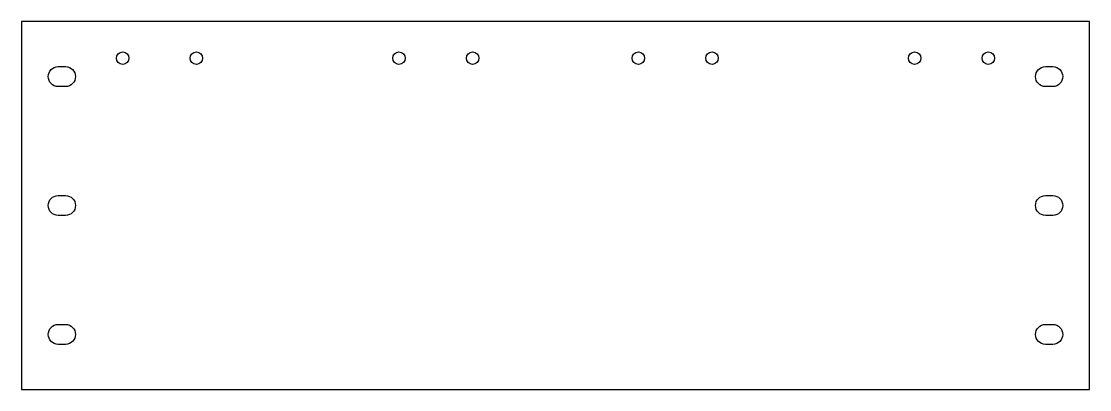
# Model space of a CAD drawing. Header units: millimetres. Extents: x -130 to 160, y 4 to 104.
import ezdxf

# ---------------------------------------------------------------- set-up
doc = ezdxf.new("R2010")
doc.units = ezdxf.units.MM
doc.layers.get('0').update_dxf_attribs({"linetype": 'CONTINUOUS'})

msp = doc.modelspace()

# ---------------------------------------------------------------- linework, layer by layer
msp.add_lwpolyline([(160, 104), (-130, 104), (-130, 4), (160, 4)], close=True)
for points in [[(-118, 91.7, -1), (-118, 86.3), (-120, 86.3, -1), (-120, 91.7)], [(150, 86.3), (148, 86.3, -1), (148, 91.7), (150, 91.7, -1)], [(-118, 56.7, -1), (-118, 51.3), (-120, 51.3, -1), (-120, 56.7)], [(150, 51.3), (148, 51.3, -1), (148, 56.7), (150, 56.7, -1)], [(-118, 21.7, -1), (-118, 16.3), (-120, 16.3, -1), (-120, 21.7)], [(148, 21.7), (150, 21.7, -1), (150, 16.3), (148, 16.3, -1)]]:
    msp.add_lwpolyline(points, format="xyb", close=True)
for centre in [(-102.5, 94), (-82.5, 94), (-27.5, 94), (-7.5, 94), (37.5, 94), (57.5, 94), (112.5, 94), (132.5, 94)]:
    msp.add_circle(centre, 1.7)

doc.saveas('drawing.dxf')
